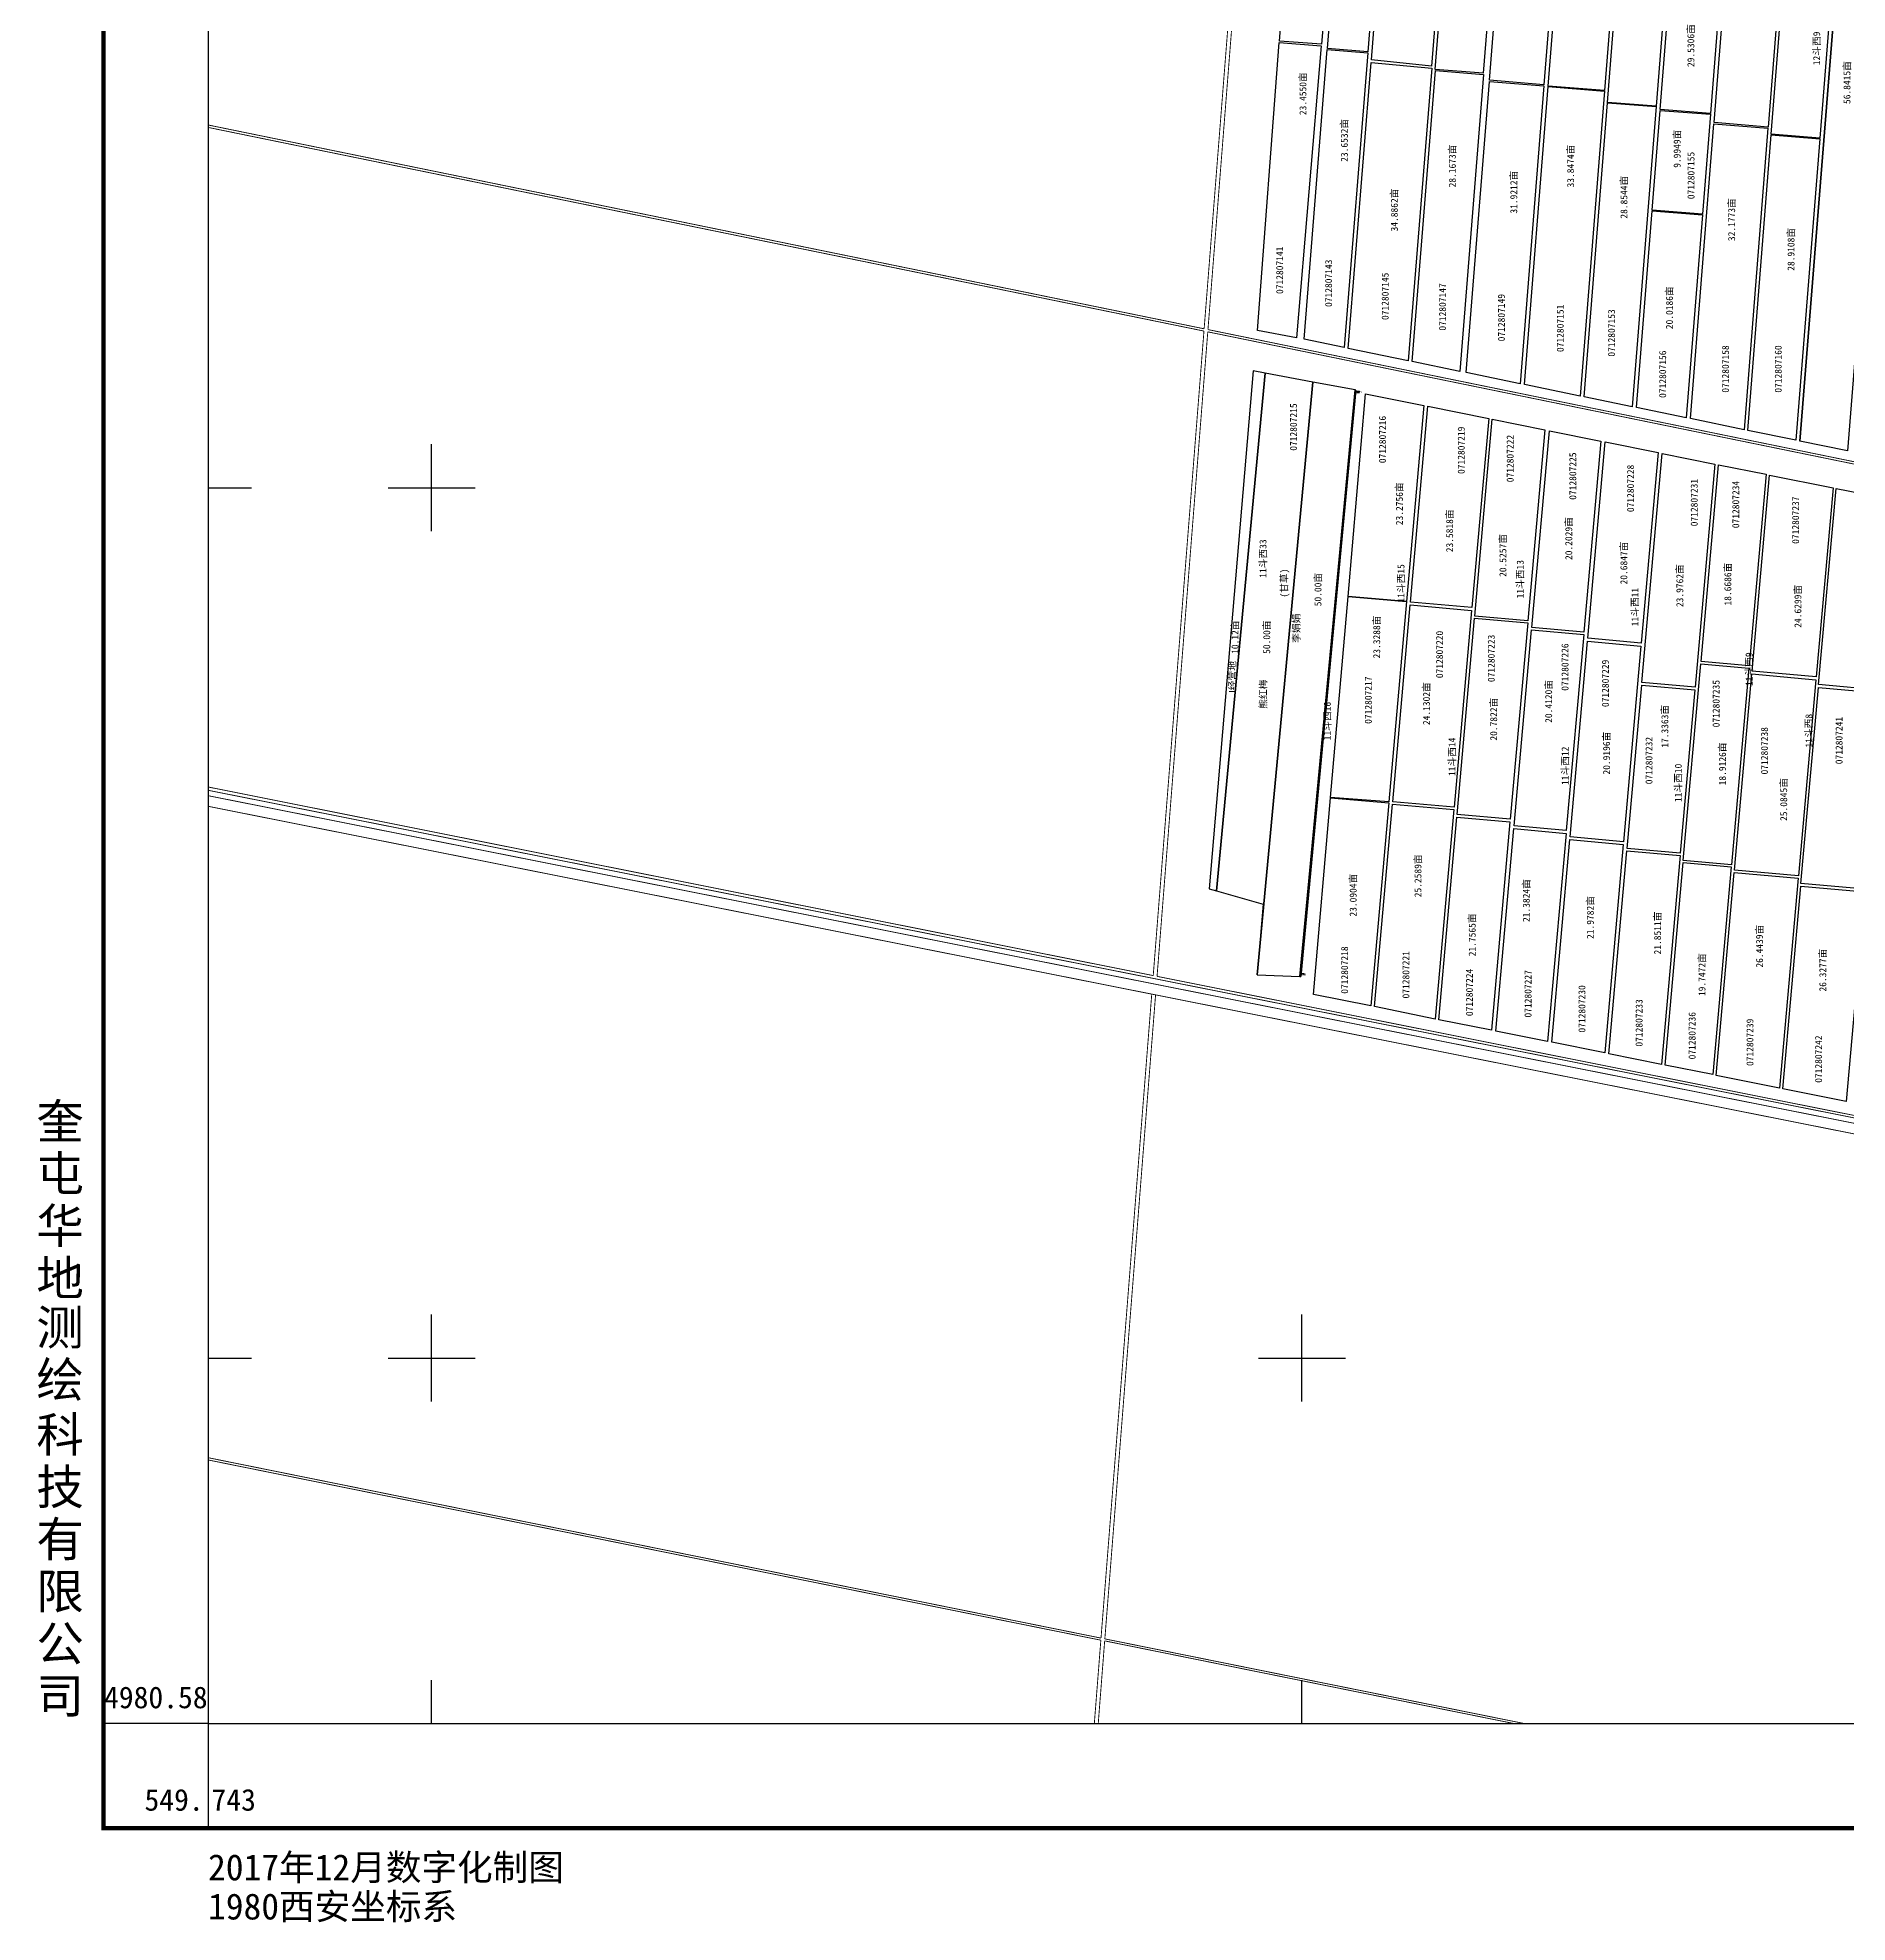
# Model space of a CAD drawing. Extents: x 549547 to 554866, y 4980277 to 4985924.
# Drawn here: x 549547 to 551627, y 4980352 to 4982517 of the extents above; entities that cross this region are included whole.
import ezdxf
from ezdxf.enums import TextEntityAlignment as Align

# ---------------------------------------------------------------- set-up
doc = ezdxf.new("R2010")
doc.units = 0
doc.header["$LTSCALE"] = 10
for name, color, linetype in [('2021', 2, 'CONTINUOUS'), ('2022年', 7, 'CONTINUOUS'), ('TK', 7, 'CONTINUOUS'), ('出地桩', 7, 'CONTINUOUS'), ('园地', 2, 'CONTINUOUS'), ('地块名称', 1, 'CONTINUOUS'), ('地籍号', 7, 'CONTINUOUS'), ('经营地', 5, 'CONTINUOUS'), ('路林渠', 7, 'CONTINUOUS'), ('身份地面积', 1, 'CONTINUOUS')]:
    doc.layers.add(name, color=color, linetype=linetype)
doc.styles.add('HZ', font='rs.shx', dxfattribs={"width": 0.8, "bigfont": 'hztxt.shx'})
doc.styles.add('宋体', font='')
doc.styles.get('宋体').set_extended_font_data('SimSun')

msp = doc.modelspace()

# ---------------------------------------------------------------- linework, layer by layer
at = {"layer": '2021', "color": 1, "linetype": 'Continuous', "elevation": 288.8, "flags": 128}
msp.add_lwpolyline([(551062, 4982112.2), (550998.7, 4981438.4)], dxfattribs=at)
at = {"layer": '2022年', "color": 1, "linetype": 'Continuous', "flags": 128}
msp.add_lwpolyline([(550957.9, 4982131.7), (550944.2, 4982134.2), (550893.5, 4981539.1), (550902, 4981536.7)], close=True, dxfattribs=at)
at = {"layer": '2022年', "color": 4, "linetype": 'Continuous', "flags": 128}
for points in [[(551012.7, 4982121.4), (550957.9, 4982131.7), (550902, 4981536.7), (550955.6, 4981521.7), (550948.6, 4981440.5), (550948.7, 4981440.5)], [(551061.1, 4982112.4), (551012.7, 4982121.4), (550948.7, 4981440.5), (550997.7, 4981438.5)]]:
    msp.add_lwpolyline(points, close=True, dxfattribs=at)
at = {"layer": 'TK', "linetype": 'Continuous'}
for p, q in [((550000, 4981950), (550000, 4982050)), ((549743, 4982000), (549793, 4982000)), ((549950, 4982000), (550050, 4982000)), ((550000, 4980950), (550000, 4981050)), ((551000, 4980950), (551000, 4981050)), ((549743, 4981000), (549793, 4981000)), ((549950, 4981000), (550050, 4981000)), ((550950, 4981000), (551050, 4981000)), ((550000, 4980580), (550000, 4980630)), ((551000, 4980580), (551000, 4980630)), ((549743, 4980580), (549623, 4980580)), ((549743, 4980580), (549743, 4980460))]:
    msp.add_line(p, q, dxfattribs=at)
at = {"layer": 'TK', "linetype": 'Continuous', "const_width": 5, "flags": 128}
msp.add_lwpolyline([(549623, 4980460), (554863, 4980460), (554863, 4985700), (549623, 4985700)], close=True, dxfattribs=at)
at = {"layer": 'TK', "linetype": 'Continuous', "flags": 128}
msp.add_lwpolyline([(549743, 4980580), (554743, 4980580), (554743, 4985580), (549743, 4985580)], close=True, dxfattribs=at)
at = {"layer": '出地桩', "color": 2, "linetype": 'Continuous', "flags": 128}
msp.add_lwpolyline([(551062, 4982112.2), (551061.1, 4982112.4), (550997.7, 4981438.5), (550998.7, 4981438.4)], close=True, dxfattribs=at)
at = {"layer": '园地', "color": 2, "linetype": 'Continuous', "flags": 128}
for points, elevation in [([(551001.1, 4982865.1), (551052, 4982854.9), (551022.5, 4982509.5), (550974.3, 4982513.2)], 288.6), ([(551056.8, 4982852.7), (551103.2, 4982845.2), (551075.8, 4982500.7), (551029.3, 4982504.5)], 287.7), ([(551107.7, 4982844.2), (551176.5, 4982829.8), (551149.1, 4982484.3), (551080, 4982491.8)], 287.8), ([(551181.2, 4982828.9), (551235.9, 4982818.1), (551208.5, 4982476.3), (551153.3, 4982480.5)], 287.7), ([(551243.2, 4982815), (551305.2, 4982803.6), (551278.1, 4982462.8), (551215.7, 4982468.1)], 287.8), ([(551310.2, 4982802.4), (551374.3, 4982789.7), (551347.8, 4982456.3), (551283.1, 4982461.3)], 288), ([(551378.6, 4982788.5), (551434.1, 4982777.6), (551407.2, 4982438.3), (551351.1, 4982442.7)], 287.9), ([(551439, 4982776.4), (551496.2, 4982765.3), (551469.5, 4982429.9), (551411.7, 4982434.4)], 288), ([(551500.9, 4982763.9), (551562.5, 4982751.9), (551536, 4982414.4), (551473.8, 4982419.7)], 288), ([(551566.9, 4982751.1), (551622.1, 4982739.5), (551595.2, 4982401.7), (551539.3, 4982406.1)], 287.7), ([(551626.6, 4982735.1), (551681.3, 4982724.9), (551627.1, 4982042.3), (551572.4, 4982053.5)], 287.9), ([(550974.1, 4982511.6), (551022.1, 4982507.6), (550993.8, 4982172.3), (550948.9, 4982180.5)], 288.6), ([(551029.1, 4982503.4), (551075.7, 4982499.7), (551048.8, 4982161), (551002.6, 4982170.5)], 287.7), ([(551153.4, 4982479.3), (551208.6, 4982474.9), (551181.5, 4982133.7), (551126.8, 4982145)], 287.7), ([(551215.6, 4982466.7), (551278.1, 4982461.7), (551250.9, 4982119.5), (551189, 4982132.2)], 287.8), ([(551283, 4982460.8), (551347.8, 4982455.7), (551319.9, 4982105.3), (551255.8, 4982118.5)], -5.8), ([(551351.2, 4982442.2), (551407.2, 4982437.9), (551379.7, 4982093.1), (551324.3, 4982104.4)], 287.9), ([(551411.8, 4982433.6), (551469.5, 4982429.1), (551460.4, 4982314.4), (551402.7, 4982319)], 288), ([(551473.4, 4982418.1), (551535.6, 4982413.1), (551508.1, 4982066.7), (551446.5, 4982079.4)], 288), ([(551539.4, 4982405.3), (551595.2, 4982400.9), (551567.7, 4982054.5), (551512.4, 4982065.8)], 287.7), ([(551402.5, 4982318.2), (551460.3, 4982313.5), (551441.8, 4982080.3), (551384.6, 4982092.1)], 288), ([(551073.3, 4982107.9), (551140, 4982094.3), (551120.2, 4981869.3), (551053.1, 4981875.1)], 288.5), ([(551144.8, 4982093.7), (551214.7, 4982079.4), (551195.4, 4981862.4), (551124.8, 4981868.7)], 288.5), ([(551218.8, 4982078.6), (551279.2, 4982066.5), (551259.7, 4981847.1), (551198.7, 4981852.6)], 288.4), ([(551284.4, 4982065.4), (551343.7, 4982053.6), (551324.2, 4981833.9), (551264.2, 4981839.3)], 288.6), ([(551348.5, 4982052.6), (551409.5, 4982040.6), (551390, 4981821.6), (551328.5, 4981827.1)], 288.6), ([(551414.2, 4982039.5), (551474.6, 4982027.2), (551451.8, 4981771), (551390.8, 4981776.4)], 288.6), ([(551478.8, 4982026.3), (551533.6, 4982015.5), (551514.1, 4981795.4), (551458.7, 4981800.4)], 288.6), ([(551537.4, 4982014.4), (551610.4, 4981999.8), (551591, 4981782.7), (551517.4, 4981789.2)], 288.6), ([(551614, 4981999), (551686.9, 4981984.8), (551686.9, 4981984.8), (551667.5, 4981767.2), (551593.9, 4981773.8)], 288.7), ([(551053.1, 4981875), (551120.2, 4981869.1), (551100.1, 4981639.3), (551033.1, 4981644.1)], 288.5), ([(551124.5, 4981865.3), (551195.1, 4981859), (551175, 4981632.9), (551104.4, 4981639.2)], -1.5), ([(551198.5, 4981850.2), (551259.5, 4981844.7), (551239.4, 4981619.3), (551178.4, 4981624.7)], -5.1), ([(551264, 4981836.8), (551324, 4981831.4), (551303.9, 4981606.2), (551244, 4981611.5)], -3.1), ([(551328.2, 4981823.6), (551389.7, 4981818.1), (551369.7, 4981593.3), (551308.2, 4981598.8)], -1.9), ([(551458.5, 4981797.7), (551513.8, 4981792.7), (551493.7, 4981566.8), (551438.3, 4981571.7)], -4.3), ([(551517.1, 4981786), (551590.7, 4981779.4), (551570.7, 4981554.2), (551497, 4981560.7)], -4.2), ([(551390.5, 4981773.3), (551451.6, 4981767.9), (551434.9, 4981580.1), (551373.8, 4981585.6)], -1.5), ([(551593.7, 4981770.6), (551667.2, 4981764.1), (551647.2, 4981538.7), (551573.6, 4981545.3)], -3.2), ([(551033, 4981643.6), (551099.8, 4981637.8), (551079.2, 4981404.9), (551013.4, 4981417.8)], 288.5), ([(551104.1, 4981636.6), (551174.7, 4981630.3), (551153.3, 4981389.6), (551083.4, 4981403.9)], -1.5), ([(551178.2, 4981621.5), (551239.1, 4981616.1), (551217.8, 4981376.7), (551157.4, 4981388.8)], -7.7), ([(551243.7, 4981608.3), (551303.6, 4981602.9), (551282.3, 4981363.8), (551223, 4981375.6)], -6.2), ([(551307.9, 4981595.7), (551369.4, 4981590.2), (551348.1, 4981350.8), (551287.2, 4981362.8)], -4.2), ([(551373.5, 4981582.9), (551434.6, 4981577.5), (551413.3, 4981337.4), (551352.8, 4981349.7)], -4.4), ([(551438.1, 4981569.5), (551493.5, 4981564.6), (551472.3, 4981325.7), (551417.4, 4981336.5)], -7.8), ([(551496.8, 4981558.1), (551570.5, 4981551.5), (551549, 4981310), (551476, 4981324.6)], -6.8), ([(551573.3, 4981542.1), (551646.9, 4981535.6), (551625.5, 4981295), (551552.6, 4981309.2)], -5.3)]:
    msp.add_lwpolyline(points, close=True, dxfattribs=dict(at, elevation=elevation))
at = {"layer": '园地', "color": 2, "linetype": 'Continuous', "elevation": 287.9, "flags": 128}
msp.add_lwpolyline([(551626.6, 4982735.1), (551572.4, 4982053.5)], dxfattribs=at)
at = {"layer": '园地', "color": 2, "linetype": 'Continuous', "flags": 128}
msp.add_lwpolyline([(551079.8, 4982488.6), (551149.2, 4982482.2), (551122.2, 4982145.9), (551053.3, 4982160.1)], close=True, dxfattribs=at)
at = {"layer": '路林渠', "color": 4, "linetype": 'Continuous', "const_width": 1, "flags": 128}
for points, elevation in [([(550944.2, 4982899.9), (550887.7, 4982182.6)], 289.3), ([(550948.6, 4982898.9), (550892.1, 4982181.7)], 289.3), ([(550887.7, 4982182.6), (549743, 4982416.8)], 289.3), ([(550887.5, 4982180), (549743, 4982414)], 289.5), ([(550887.5, 4982180), (550829.2, 4981439.5)], 289.3), ([(550891.9, 4982179.1), (550833.6, 4981438.6)], 289.3), ([(552219.2, 4981907.6), (550891.9, 4982179.1)], 289.5), ([(552219.4, 4981910.3), (550892.1, 4982181.7)], 289.3), ([(550829.2, 4981439.5), (549743, 4981656.2)], 290.6), ([(549743, 4981652.4), (552159.3, 4981171.6)], 289.5), ([(549743, 4981646.2), (552158.8, 4981165.5)], 289.4), ([(549743, 4981634), (552157.8, 4981153.5)], 288.8), ([(552159.5, 4981174.1), (550833.6, 4981438.6)], 290.6), ([(550827.5, 4981418.2), (550769.2, 4980678.3)], 289.3), ([(550831.9, 4981417.3), (550773.6, 4980677.4)], 289.3), ([(550769.2, 4980678.3), (549743, 4980885.6)], 291.1), ([(550769, 4980675.9), (549743, 4980883)], 291), ([(551256.2, 4980580), (550773.6, 4980677.4)], 291.1), ([(550769, 4980675.9), (550761.5, 4980580)], 289.3), ([(550773.4, 4980675.1), (550766, 4980580)], 289.3), ([(551244.3, 4980580), (550773.4, 4980675.1)], 291)]:
    msp.add_lwpolyline(points, dxfattribs=dict(at, elevation=elevation))

# ---------------------------------------------------------------- texts
at = {"layer": '2021', "color": 1, "linetype": 'Continuous', "style": 'HZ', "width": 0.8}
for s, p in [('1.02亩', (551061.1, 4982109)), ('1.77亩', (550997, 4981439.8))]:
    msp.add_text(s, height=2, dxfattribs=at).set_placement(p)
at = {"layer": '2022年', "color": 4, "linetype": 'Continuous', "style": '宋体'}
for s, p in [('50.00亩', (551022.5, 4981863.8, 289.9)), ('李娟娟', (550997.6, 4981821.8, 289.9))]:
    msp.add_text(s, height=8, rotation=90, dxfattribs=at).set_placement(p)
for s, p in [('50.00亩', (550959.3, 4981828.3)), ('熊红梅', (550955.3, 4981762.8))]:
    msp.add_text(s, height=8, rotation=90, dxfattribs=at).set_placement(p, align=Align.MIDDLE)
at = {"layer": 'TK', "linetype": 'Continuous', "style": '宋体'}
for s, p in [('奎', (549573, 4981240)), ('屯', (549573, 4981180)), ('华', (549573, 4981120)), ('地', (549573, 4981060)), ('测', (549573, 4981003.2)), ('绘', (549573, 4980943.2)), ('科', (549573, 4980880)), ('技', (549573, 4980820)), ('有', (549573, 4980760)), ('限', (549573, 4980700)), ('公', (549573, 4980640)), ('司', (549573, 4980580))]:
    msp.add_text(s, height=40, dxfattribs=at).set_placement(p, align=Align.BOTTOM_CENTER)
msp.add_text('4980.58', height=25, dxfattribs=at).set_placement((549683, 4980610), align=Align.MIDDLE)
msp.add_text('549.', height=25, dxfattribs=at).set_placement((549738, 4980492.5), align=Align.MIDDLE_RIGHT)
for s, height, p in [('743', 25, (549747, 4980492.5)), ('2017年12月数字化制图', 30, (549743, 4980415)), ('1980西安坐标系', 30, (549743, 4980370))]:
    msp.add_text(s, height=height, dxfattribs=at).set_placement(p, align=Align.MIDDLE_LEFT)
at = {"layer": '地块名称', "color": 1, "linetype": 'Continuous', "style": '宋体'}
for s, p in [('12斗西9', (551595.6, 4982485.4, 288.5)), ('0712807155', (551451.2, 4982331.5, 288.2)), ('11斗西33', (550959.3, 4981896.5, 289.9)), ('11斗西13', (551254.9, 4981872.8, 288.5)), ('(甘草)', (550983.7, 4981873.8, 289.9)), ('11斗西15', (551117.9, 4981868, 288.5)), ('11斗西11', (551386.7, 4981840.8, 288.5)), ('11斗西9', (551517.9, 4981772.2, 288.5)), ('11斗西16', (551033.2, 4981709.8, 288.5)), ('11斗西8', (551586.6, 4981701.5, 288.5)), ('11斗西14', (551176.5, 4981668.7, 288.5)), ('11斗西12', (551306.5, 4981658.4, 288.5)), ('11斗西10', (551436.5, 4981638.8, 288.5))]:
    msp.add_text(s, height=8, rotation=90, dxfattribs=at).set_placement(p)
at = {"layer": '地籍号', "color": 1, "linetype": 'Continuous', "style": '宋体'}
for s, p in [('0712807141', (550978.5, 4982222.6, 288.2)), ('0712807143', (551034.7, 4982207.7, 288.2)), ('0712807145', (551099.7, 4982192.7, 288.2)), ('0712807147', (551165.6, 4982180.5, 288.2)), ('0712807149', (551233.3, 4982168.2, 288.2)), ('0712807151', (551300.9, 4982155.9, 288.2)), ('0712807153', (551359.8, 4982150.6, 288.2)), ('0712807156', (551418.6, 4982103.2, 288.2)), ('0712807158', (551490.8, 4982109.2, 288.2)), ('0712807160', (551551.4, 4982109.2, 288.2)), ('0712807215', (550994.3, 4982042.5, 288.2)), ('0712807216', (551096.6, 4982028.2, 288.2)), ('0712807219', (551187.1, 4982015.8, 288.2)), ('0712807222', (551243.3, 4982006.3, 288.2)), ('0712807225', (551315.3, 4981986.1, 288.2)), ('0712807228', (551381.7, 4981972, 288.2)), ('0712807231', (551454.8, 4981955.7, 288.2)), ('0712807234', (551502.6, 4981953.5, 288.2)), ('0712807237', (551571.3, 4981935.5, 288.2)), ('0712807220', (551162.2, 4981781.2, 288.2)), ('0712807223', (551221.6, 4981776.7, 288.2)), ('0712807226', (551306.4, 4981766.7, 288.2)), ('0712807217', (551080.4, 4981728.7, 288.2)), ('0712807229', (551352.8, 4981748, 288.2)), ('0712807235', (551480, 4981724.7, 288.2)), ('0712807238', (551535.6, 4981670.6, 288.2)), ('0712807241', (551621.3, 4981682.3, 288.2)), ('0712807232', (551402.9, 4981659.3, 288.2)), ('0712807218', (551053.1, 4981418.6, 288.2)), ('0712807221', (551123.5, 4981413.2, 288.2)), ('0712807224', (551196.5, 4981392.9, 288.2)), ('0712807227', (551263.9, 4981391.3, 288.2)), ('0712807230', (551325.8, 4981374, 288.2)), ('0712807233', (551391.5, 4981357.9, 288.2)), ('0712807236', (551452.4, 4981343.2, 288.2)), ('0712807239', (551518.9, 4981335.6, 288.2)), ('0712807242', (551597.7, 4981316.3, 288.2))]:
    msp.add_text(s, height=8, rotation=90, dxfattribs=at).set_placement(p)
at = {"layer": '经营地', "color": 5, "linetype": 'Continuous', "style": '宋体'}
for s, p in [('10.12亩', (550922.9, 4981828.3)), ('J经营地', (550920, 4981781.4))]:
    msp.add_text(s, height=8, rotation=90, dxfattribs=at).set_placement(p, align=Align.MIDDLE)
at = {"layer": '身份地面积', "color": 1, "linetype": 'Continuous', "style": '宋体'}
for s, p in [('29.5306亩', (551446.7, 4982508)), ('23.4550亩', (551000.9, 4982452.7)), ('56.8415亩', (551626.1, 4982465.5)), ('23.6532亩', (551048.5, 4982399.1)), ('9.9949亩', (551430.9, 4982389.5)), ('28.1673亩', (551172.6, 4982369.7)), ('33.8474亩', (551308.5, 4982369.6)), ('31.9212亩', (551243.2, 4982339.6)), ('28.8544亩', (551369.8, 4982333.8)), ('34.8862亩', (551106, 4982319.1)), ('32.1773亩', (551493.6, 4982308)), ('28.9108亩', (551561.8, 4982273.9)), ('20.0186亩', (551422.1, 4982206.8)), ('23.2756亩', (551111.8, 4981981.6)), ('23.5818亩', (551169.5, 4981950.5)), ('20.2029亩', (551306.4, 4981941.6)), ('20.5257亩', (551230.7, 4981922.2)), ('20.6847亩', (551369.7, 4981913.5)), ('18.6686亩', (551489.2, 4981889.3)), ('23.9762亩', (551434, 4981887.5)), ('24.6299亩', (551569.7, 4981863.8)), ('23.3288亩', (551085.7, 4981828.5)), ('24.1302亩', (551142.9, 4981751.9)), ('20.4120亩', (551283.3, 4981754.5)), ('20.7822亩', (551220.1, 4981734.1)), ('17.3363亩', (551416.8, 4981725.9)), ('20.9196亩', (551349.8, 4981695.1)), ('18.9126亩', (551483, 4981682.7)), ('25.0845亩', (551553.4, 4981641.8)), ('25.2589亩', (551133.1, 4981554.1)), ('23.0904亩', (551058.6, 4981531.9)), ('21.3824亩', (551257.6, 4981525.7)), ('21.9782亩', (551331.2, 4981506.2)), ('21.7565亩', (551195.4, 4981486.3)), ('21.8511亩', (551408.4, 4981488.4)), ('26.4439亩', (551525.6, 4981473.3)), ('19.7472亩', (551459.5, 4981440.6)), ('26.3277亩', (551598.3, 4981445.8))]:
    msp.add_text(s, height=8, rotation=90, dxfattribs=at).set_placement(p, align=Align.MIDDLE)

doc.saveas('drawing.dxf')
